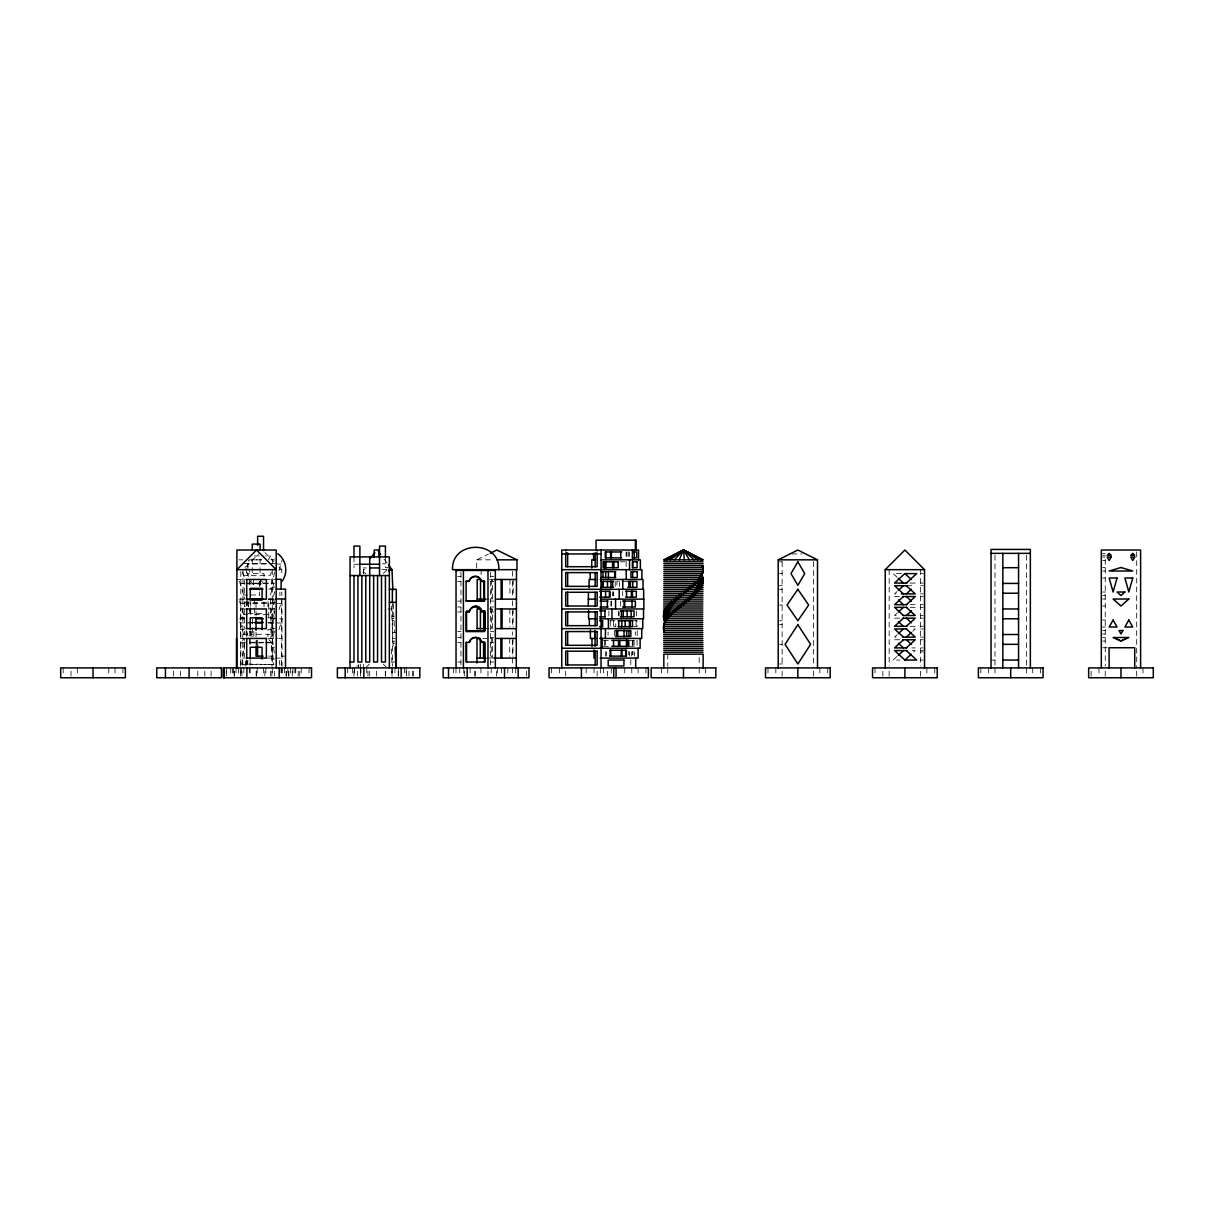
<?xml version="1.0" encoding="UTF-8"?>
<svg xmlns="http://www.w3.org/2000/svg" width="1214" height="1214" viewBox="0 0 1214 1214"><rect width="100%" height="100%" fill="white"/><g stroke="black" fill="none" stroke-linecap="round" stroke-linejoin="round"><path stroke-width="0.75" stroke-dasharray="5 3.75" d="M360.588 667.912L360.695 664.134M363.259 573.448L363.365 569.669L367.053 569.669M358.616 667.988L358.752 664.483M244.378 642.13L240.827 676.107M245.122 666.076L245.85 660.553M247.353 664.058L273.833 664.574L247.353 664.574L247.838 660.431M247.353 664.574L247.838 660.947M246.639 569.624L248.991 560.807M271.375 572.082L270.418 575.315L250.767 575.315L248.824 568.85M274.607 572.082L272.376 583.099M270.418 594.966L273.803 583.661L247.383 583.661M278.992 570.55L282.209 559.836M274.607 591.734L272.376 602.751M274.607 611.386L272.376 622.403M278.992 609.853L282.209 599.139M274.607 631.037L272.376 638.443L274.652 655.499M278.992 629.505L282.209 618.791L268.749 618.791L268.795 599.139M268.446 559.836L270.418 555.906L265.047 555.906M249.249 582.841L251.131 580.717M240.433 666.122L240.433 642.859L244.363 638.443L244.318 658.094M245.577 567.044L258.521 553.948M366.658 666.729L369.314 664.119M383.29 573.418L387.281 569.669M897.085 591.552L894.551 593.874L899.604 593.874M897.085 613.161L894.551 615.498L899.604 615.498M897.085 634.785L894.551 637.107L899.604 637.107M912.685 631.295L915.235 628.958L910.181 628.958M896.979 656.501L893.094 660.052L899.832 660.052M913.778 651.903L915.235 650.567L910.181 650.567M275.092 586.908L269.326 588.79M476.707 568.031L476.707 559.836L488.453 554.1M391.925 616.545L393.897 616.469M392.016 618.518L393.973 618.442M392.092 620.475L394.049 620.4M392.926 641.296L394.884 641.204M393.002 643.253L394.96 643.177M1102.631 553.508L1105.241 553.508M791.953 553.948L802.059 553.948M1102.631 555.268L1105.241 555.268M254.333 555.906L263.271 555.906M1102.631 557.014L1105.241 557.014M261.465 559.836L248.794 559.851L248.794 563.478M238.976 559.836L242.739 559.836M252.133 559.836L261.526 559.836M270.919 559.836L274.683 559.836M476.707 559.836L493.734 559.836M1102.631 560.519L1105.241 560.519M620.111 561.809L627.137 561.809M779.509 561.809L782.135 561.809M275.35 563.463L243.984 563.463L245.122 567.242M382.471 563.766L385.43 563.766M266.245 564.009L247.383 564.009L248.339 567.242M277.02 564.009L280.95 564.009M353.987 564.252L359.875 564.252M1102.631 567.515L1105.241 567.515M389.36 567.697L385.43 567.697L385.43 556.892M363.153 567.94L366.431 567.94M279.918 569.669L281.815 569.669L281.815 576.21M381.849 569.669L389.239 569.669M1102.631 571.02L1105.241 571.02M779.509 573.6L782.135 573.6M901.516 573.6L893.094 573.6L896.979 577.151M920.607 573.6L923.232 573.6M243.619 575.315L247.55 575.315M457.678 576.544L460.956 576.544M490.426 576.544L493.703 576.544M1102.631 578.016L1105.241 578.016M236.897 579.488L244.606 579.488M264.864 579.488L276.306 579.488M489.621 579.488L492.611 579.488L492.611 599.139L485.964 599.139M457.678 581.46L460.956 581.46M490.426 581.46L493.703 581.46M627.016 581.46L616.909 581.46L616.909 587.348M245.835 583.099L275.35 583.099M910.181 583.069L915.235 583.069L912.64 580.702M920.607 583.069L923.232 583.069M240.22 583.661L244.151 583.661M248.293 583.904L264.015 583.904L260.631 580.095M779.509 585.376L782.135 585.376M906.812 585.725L915.235 585.725M920.607 585.725L923.232 585.725M268.673 589.124L274.546 589.124M779.509 589.306L782.135 589.306M1102.631 592.022L1105.241 592.022M920.607 593.874L923.232 593.874M243.619 594.966L247.55 594.966M250.767 594.966L259.69 594.966M1102.631 595.513L1105.241 595.513M899.604 596.529L894.551 596.529L897.085 598.866M920.607 596.529L923.232 596.529M268.673 598.942L274.288 598.942M238.976 599.139L244.606 599.139M268.4 599.139L276.306 599.139M1102.631 599.018L1105.241 599.018M457.678 601.097L460.956 601.097M490.426 601.097L493.703 601.097M275.35 602.751L243.984 602.751L245.122 606.545M277.02 603.312L280.95 603.312M240.22 603.312L244.151 603.312M910.181 604.693L915.235 604.693L912.685 602.356M920.607 604.693L923.232 604.693M779.509 605.027L782.135 605.027M1102.631 606.014L1105.241 606.014M457.678 607L460.956 607M490.426 607L493.703 607M910.181 607.349L915.235 607.349M920.607 607.349L923.232 607.349M244.135 608.958L240.433 608.958L240.433 638.443M268.173 608.958L271.875 608.958L271.875 638.443M272.27 608.958L274.88 608.958M387.949 608.958L396.295 608.958M489.53 608.958L492.505 608.958L492.505 628.609L485.858 628.609M457.678 611.917L460.956 611.917M490.426 611.917L493.703 611.917M247.99 613.389L264.318 613.389M243.619 614.603L247.55 614.603M920.607 615.498L923.232 615.498M240.433 617.805L244.363 617.805M267.945 617.805L271.875 617.805M899.604 618.154L894.551 618.154L897.085 620.475M920.607 618.154L923.232 618.154M244.606 618.791L238.976 618.791L244.333 636.652L244.363 631.28M1102.631 620.02L1105.241 620.02M609.959 620.749L615.786 620.749L615.786 626.652L609.959 626.652M632.752 620.749L637.047 620.749L637.047 626.652L630.961 626.652M779.509 620.749L782.135 620.749M248.794 622.403L254.242 622.403M267.96 622.403L275.35 622.403M240.22 622.964L244.151 622.964M247.383 622.964L253.043 622.964M268.142 622.964L273.803 622.964L270.418 634.254L250.767 634.254L249.796 631.037M277.02 622.964L280.95 622.964M779.509 624.679L782.135 624.679M910.181 626.303L915.235 626.303M920.607 626.303L923.232 626.303M1102.631 627.016L1105.241 627.016M272.27 628.609L274.88 628.609M920.607 628.958L923.232 628.958M240.433 629.596L244.363 629.596M271.875 629.596L267.945 629.596L267.945 636.652M1102.631 630.521L1105.241 630.521M457.678 631.568L460.956 631.568M490.426 631.568L493.703 631.568M392.365 632.54L396.295 632.54M1102.631 634.012L1105.241 634.012M243.619 634.254L247.55 634.254M920.607 637.107L923.232 637.107M457.678 637.456L460.956 637.456M490.426 637.456L493.703 637.456M1102.631 637.517L1105.241 637.517M240.251 638.443L245.926 638.443M268.173 638.443L277.672 638.443M278.886 638.443L282.058 638.443M392.365 638.443L394.99 638.443M482.717 638.443L492.368 638.443L492.368 658.094M899.604 639.763L894.551 639.763L897.085 642.1M920.607 639.763L923.232 639.763M603.373 640.4L610.126 640.4M628.26 640.4L637.077 640.4L637.077 646.303L628.26 646.303M1102.631 641.022L1105.241 641.022M250.251 642.297L263.408 642.297M265.289 642.297L270.934 642.297L273.833 664.574M457.678 642.373L460.956 642.373M490.426 642.373L493.703 642.373M240.433 642.859L247.838 642.859M249.674 642.859L271.875 642.859L271.875 666.122M779.509 644.331L782.135 644.331M603.373 646.303L610.126 646.303M271.875 647.274L274.501 647.274M1102.631 647.745L1107.214 647.745M911.866 647.912L915.235 647.912M920.607 647.912L923.232 647.912M920.607 650.567L923.232 650.567M920.607 651.903L923.232 651.903M268.537 656.121L273.909 656.121M281.587 656.121L285.518 656.121M242.754 658.094L243.71 658.094M266.473 658.094L282.058 658.094M485.721 658.094L493.84 658.094M271.875 659.065L274.501 659.065M920.607 660.052L923.232 660.052M991.049 660.052L994.979 660.052M392.365 662.025L396.295 662.025M457.678 662.025L460.956 662.025M490.426 662.025L493.703 662.025M779.509 663.982L782.135 663.982M356.734 665.955L358.691 666.031M241.449 664.058L245.319 664.574M363.365 571.627L366.021 574.161M383.29 664.119L385.946 666.729M250.388 581.172L254.728 585.527M264.986 552.628L274.045 561.809M279.22 567.044L281.815 569.669M268.931 639.55L271.875 642.859M384.094 559.077L387.494 563.615M245.592 568.805L247.732 575.922M242.648 572.082L244.333 577.697M248.339 606.545L247.383 603.312L273.803 603.312L270.418 614.603L250.767 614.603L248.824 608.153M239.507 581.278L244.333 597.349M239.507 600.93L244.333 617M246.579 631.037L248.263 636.652M247.11 572.659L247.595 575.694M279.235 660.431L279.994 666.076M393.382 603.677L394.55 632.661M391.515 606.044L393.139 646.759M391.485 649.02L391.97 666.031M1142.981 667.912L1142.981 676.107M1136.683 551.884L1136.683 667.912M1136.683 671.19L1136.683 677.746M1105.241 559.411L1105.241 666.076M1105.241 671.19L1105.241 677.746M1098.958 667.912L1098.958 676.107M1091.098 671.19L1091.098 676.107M1040.58 667.912L1040.58 676.107M1032.719 667.912L1032.719 676.107M1026.422 555.147L1026.422 666.349M1026.422 667.912L1026.422 676.107M994.979 555.147L994.979 666.349M994.979 667.912L994.979 676.107M988.697 667.912L988.697 676.107M980.836 667.912L980.836 676.107M934.75 667.912L934.75 676.107M926.889 667.912L926.889 676.107M920.607 569.669L920.607 666.031M920.607 671.19L920.607 677.746M889.164 569.669L889.164 666.031M889.164 671.19L889.164 677.746M882.881 671.19L882.881 676.107M875.021 667.912L875.021 676.107M827.72 667.912L827.72 676.107M819.86 667.912L819.86 676.107M813.577 561.733L813.577 666.016M813.577 671.19L813.577 677.746M782.135 561.733L782.135 666.016M782.135 671.19L782.135 677.746M775.837 667.912L775.837 676.107M767.976 667.912L767.976 676.107M705.486 667.912L705.486 676.107M699.203 657.593L699.203 666.198M699.203 667.912L699.203 676.107M667.761 654.164L667.761 666.198M667.761 667.912L667.761 676.107M661.478 667.912L661.478 676.107M645.924 667.912L645.924 676.107M638.063 667.912L638.063 676.107M637.213 630.582L637.213 636.47M636.531 610.93L636.531 616.818M636.09 620.43L636.09 626.97M635.317 631.887L635.317 635.165M634.512 651.706L634.512 656.121M634.103 640.082L634.103 646.622M632.995 640.4L632.995 646.303M632.98 651.539L632.98 654.816M632.585 651.539L632.585 654.816M632.327 640.4L632.327 646.303M631.781 667.912L631.781 676.107M631.69 651.706L631.69 656.121M630.794 659.733L630.794 666.274M629.641 651.706L629.641 656.121M629.383 551.975L629.383 556.391M628.746 651.539L628.746 654.816M628.306 551.657L628.306 556.558M626.894 551.975L626.894 556.391M626.166 561.475L626.166 568.031M626.121 551.975L626.121 556.391M624.74 667.912L624.74 676.107M622.691 591.279L622.691 595.695M620.642 601.097L620.642 607M619.443 581.46L619.443 587.348M619.14 612.235L619.14 615.513M618.503 610.93L618.503 616.818M615.21 581.46L615.21 587.348M614.436 630.582L614.436 636.47M613.692 592.584L613.692 595.862M613.404 620.749L613.404 626.652M613.04 591.279L613.04 595.695M612.903 592.584L612.903 595.862M611.477 601.097L611.477 607M611.279 667.912L611.279 676.107M610.915 601.097L610.915 607M610.308 620.43L610.308 626.97M608.882 610.93L608.882 616.818M608.077 631.887L608.077 635.165M607.379 671.19L607.379 676.107M606.332 651.706L606.332 656.121M605.695 651.706L605.695 656.121M605.634 640.082L605.634 646.622M604.648 640.4L604.648 646.303M603.419 667.912L603.419 676.107M600.338 667.912L600.338 676.107M597.136 671.19L597.136 676.107M594.041 667.912L594.041 676.107M586.18 667.912L586.18 676.107M565.694 671.19L565.694 676.107M559.396 667.912L559.396 676.107M551.535 667.912L551.535 676.107M526.512 671.19L526.512 676.107M515.722 667.912L515.722 676.107M513.203 579.488L513.203 595.558M513.112 608.958L513.112 626.834M512.976 638.443L512.976 656.304M512.566 571.293L512.566 576.21M512.566 581.278L512.566 595.558M512.445 600.778L512.445 607.319M512.46 610.748L512.46 626.834M512.338 631.887L512.338 635.165M512.338 640.218L512.338 656.304M512.369 658.094L512.369 666.274M512.369 667.912L512.369 676.107M509.941 579.488L509.941 595.558M509.834 608.958L509.834 626.834M509.713 638.443L509.713 656.304M507.862 667.912L507.786 676.107M501.579 667.912L501.579 676.107M497.467 667.912L497.467 676.107M496.647 671.19L496.647 676.107M491.549 579.488L491.549 599.139M491.442 608.958L491.442 628.609M491.306 638.443L491.306 658.094M491.184 667.912L491.184 676.107M490.426 572.325L490.426 666.046M487.967 671.19L487.967 676.107M481.123 569.669L481.123 574.571M480.926 667.912L480.926 676.107M475.463 671.19L475.463 676.107M474.644 671.19L474.644 676.107M470.137 667.912L470.137 676.107M464.309 671.19L464.309 676.107M463.839 667.912L463.839 676.107M460.956 572.325L460.956 666.046M459.742 667.912L459.742 676.107M455.978 667.912L455.978 676.107M453.444 667.912L453.444 676.107M413.64 671.19L413.64 676.107M412.365 671.19L412.365 676.107M408.981 671.19L408.981 676.107M406.523 671.19L406.523 676.107M406.174 667.912L406.174 676.107M404.505 667.912L404.505 676.107M398.662 671.19L398.662 676.107M398.313 667.912L398.313 676.107M398.222 671.19L398.222 676.107M394.975 667.912L394.975 676.107M392.365 602.341L392.365 666.076M392.365 667.912L392.365 676.107M392.016 671.19L392.016 677.746M391.712 667.912L391.712 676.107M385.43 671.19L385.43 677.746M385.324 671.19L385.324 676.107M376.644 671.19L376.644 676.107M369.709 671.19L369.709 676.107M367.963 671.19L367.963 676.107M366.78 667.912L366.78 676.107M363.365 569.669L363.365 573.448M363.365 664.134L363.365 667.912M360.922 667.912L360.922 676.107M360.588 671.19L360.588 677.746M360.497 667.912L360.497 676.107M357.629 671.19L357.629 676.107M354.64 667.912L354.64 676.107M354.291 667.912L354.291 676.107M353.987 556.892L353.987 567.94M353.987 671.19L353.987 677.746M352.637 667.912L352.637 676.107M347.69 667.912L347.69 676.107M309.069 667.912L309.069 676.107M301.209 667.912L301.209 676.107M299.737 671.19L299.737 676.107M298.204 671.19L298.204 676.107M295.73 667.912L295.73 676.107M294.926 667.912L294.926 676.107M292.908 667.912L292.908 676.107M292.271 671.19L292.271 676.107M290.465 667.912L290.465 676.107M288.886 671.19L288.886 676.107M288.492 671.19L288.492 676.107M287.87 667.912L287.885 676.107M286.413 671.19L286.413 676.107M286.018 671.19L286.018 677.746M284.41 667.912L284.41 676.107M282.604 667.912L282.604 676.107M281.952 600.93L282.058 666.274M281.815 591.992L281.815 595.558M281.587 598.942L281.587 666.046M281.587 667.912L281.587 676.107M281.071 667.912L281.071 676.107M279.918 591.992L279.918 595.558M274.546 671.19L274.546 676.107M274.091 599.139L274.091 618.791M273.104 618.791L273.104 638.443M272.376 559.836L272.376 563.478M272.27 569.669L272.27 666.031M272.27 667.912L272.27 676.107M271.875 671.19L271.875 677.746M271.268 579.29L271.268 589.124M270.965 618.791L270.965 638.443M270.403 599.139L270.403 618.791M270.525 671.19L270.525 676.107M267.945 601.598L267.945 607.121M265.866 667.912L265.866 676.107M264.834 671.19L264.834 676.107M264.015 576.544L264.015 573.6L248.293 573.6L248.293 576.544M264.015 601.81L264.015 607.167M263.484 667.912L263.484 676.107M260.464 579.29L260.464 585.846M260.084 558.85L260.084 573.6M259.948 581.278L259.948 586.635M259.326 581.278L259.326 590.201M259.326 591.992L259.326 595.558M257.55 640.218L257.55 645.59M257.186 667.912L257.186 676.107M256.549 671.19L256.549 676.107M256.336 640.218L256.336 645.59M256.154 671.19L256.154 676.107M256.033 602.63L256.033 615.544M256.033 632.145L256.033 645.059M254.409 599.139L254.409 606.287M254.409 608.077L254.409 615.21M253.847 631.295L253.847 636.652M253.589 579.29L253.589 585.846M252.512 618.791L252.512 625.938M252.512 627.714L252.512 636.652M252.224 558.85L252.224 573.6M251.708 631.295L251.708 636.652M250.721 602.705L250.721 606.287M250.721 608.077L250.721 615.21M250.145 598.942L250.145 615.726M250.145 630.627L250.145 645.544M250.145 660.462L250.145 666.046M250.145 667.912L250.145 676.107M250.038 631.295L250.038 636.652M249.659 579.29L249.659 585.846M249.689 638.443L249.689 645.59M249.325 667.912L249.325 676.107M248.293 601.81L248.293 607.167M247.808 599.139L247.808 606.287M246.776 600.93L246.776 606.287M246.7 631.295L246.7 636.652M246.685 659.733L246.685 666.274M246.214 600.793L246.214 606.393M246.214 630.627L246.214 636.227M246.214 660.462L246.214 666.046M244.318 579.488L244.318 599.139M244.363 601.598L244.363 607.121M244.318 608.958L244.318 628.609M243.862 667.912L243.741 676.107M242.997 569.669L242.997 599.139M242.861 599.139L242.754 666.274M241.92 671.19L241.92 676.107M240.827 571.551L240.827 666.031M240.433 671.19L240.433 677.746M240.402 667.912L240.402 676.107M238.581 667.912L238.581 676.107M236.002 667.912L236.002 676.107M234.545 671.19L234.545 676.107M234.15 671.19L234.15 677.746M233.528 667.912L233.528 676.107M232.542 667.912L232.496 676.107M230.721 667.912L230.721 676.107M226.684 667.912L226.684 676.107M226.29 671.19L226.29 676.107M211.099 671.19L211.099 676.107M204.817 671.19L204.817 677.746M197.776 671.19L197.776 676.107M180.416 671.19L180.416 676.107M173.374 671.19L173.374 677.746M122.902 667.912L122.902 676.107M115.042 667.912L115.042 676.107M108.759 667.912L108.759 676.107M77.317 667.912L77.317 676.107M71.019 671.19L71.019 676.107M63.158 667.912L63.158 676.107"/><path stroke-width="1.5" d="M389.239 571.627L389.239 569.669L392.016 569.669L392.835 590.019M664.104 618.791L664.104 620.749L663.663 616.818L667.533 618.791L667.715 614.861M663.709 624.679L663.663 626.652L663.709 624.679L702.8 624.679M685.531 601.097L676.077 608.958C685.364 601.036 698.035 592.781 699.173 579.488L702.815 581.46L703.103 579.488L663.815 579.488M663.83 573.6L702.572 573.6L702.845 571.627M691.434 595.209L691.115 597.167L693.467 595.209L693.467 597.167M702.8 616.818L663.497 616.818L663.861 614.861L667.427 616.818M663.861 624.679L665.044 620.749L665.044 622.721M702.405 573.6L701.798 575.557L701.798 573.6M668.838 610.93L667.594 614.861L664.392 612.888L663.709 614.861L663.709 612.888M679.203 559.836L683.512 550.018L703.149 559.836L663.8 559.836M689.613 597.167L688.717 601.097M701.631 575.557L700.706 577.53L700.706 575.557M282.179 581.172C288.34 572.644 286.337 559.942 277.839 553.721M665.226 620.749L666.243 618.791L666.243 620.749M666.365 607L666.365 608.958L668.732 610.93L672.404 605.027M669.597 603.07L669.597 605.027L671.661 603.07L672.328 605.027L678.641 597.167L671.524 603.07L671.524 601.097M700.569 577.53L699.34 579.488L699.34 577.53M666.41 618.791L667.715 616.818L667.715 618.791M687.625 599.139L683.543 603.07L683.603 605.027M667.837 616.818L669.415 614.861L669.415 616.818M679.537 595.209L679.537 597.167L688.808 589.306L685.758 591.279L687.716 589.306L691.252 587.348L688.915 589.306L688.915 587.348M370.133 558.44L374.898 552.825M674.392 559.836L683.512 550.018L702.678 559.836M669.551 614.861L671.388 612.888L671.388 614.861M677.503 608.958L679.415 607M885.234 667.912L885.234 569.669L904.885 550.018L924.537 569.669L924.537 667.912M677.579 599.139L679.567 597.167M695.637 583.418L693.634 585.376L693.634 583.418M679.537 597.167L683.634 593.236L681.585 595.209M671.494 612.888L675.91 608.958L675.91 610.93M906.342 583.069L916.676 573.6L904.885 573.6L894.551 583.069L906.812 583.069M898.36 590.383L903.444 585.725M903.444 596.529L894.551 604.693L906.812 604.693M906.342 593.874L911.426 589.215M898.36 612.008L903.444 607.349M906.342 604.693L915.235 596.529L902.973 596.529M903.444 618.154L894.551 626.303L906.812 626.303M906.342 615.498L911.426 610.839M898.36 633.617L903.444 628.958M906.342 626.303L915.235 618.154L902.973 618.154M903.444 639.763L894.551 647.912L906.812 647.912M906.342 637.107L911.426 632.448M898.269 655.317L903.444 650.567M906.342 647.912L915.235 639.763L902.973 639.763M906.812 650.567L894.551 650.567L904.885 660.052L911.244 654.225M683.528 603.07L681.054 605.027L681.024 607M670.204 559.836L683.512 550.018L702.269 559.836M679.172 552.962L683.512 550.018L700.918 559.836M681.449 605.027L678.52 607L678.474 608.958M666.911 559.836L683.512 550.018L692.557 555.375M674.013 555.375L683.512 550.018L697.959 559.836M677.366 608.958L673.664 610.93L673.542 612.888M664.756 559.836L683.512 550.018L687.943 553.281M689.749 587.348L693.528 585.376L691.343 587.348L691.343 585.376M664.331 559.836L683.512 550.018L694.029 559.836M1127.852 637.517L1120.962 641.022L1113.101 637.517L1128.823 637.517L1120.962 641.022L1114.088 637.517M663.876 559.836L683.512 550.018L689.37 559.836M778.204 667.912L778.204 559.836L797.856 550.018L817.508 559.836L817.508 667.912M490.137 553.281L496.845 550.018L516.982 559.836L516.982 569.669L452.503 569.669C451.38 539.881 500.016 539.881 498.878 569.669M694.651 582.766L697.473 581.46L695.698 583.418L695.698 581.46M475.767 637.456L474.371 637.608A6.298 6.298 0 0 0 469.621 642.373L466.1 642.373L466.1 662.025L484.826 662.025L484.826 642.373L481.457 642.373A6.298 6.298 0 0 0 476.723 637.608M390.058 569.745L392.016 569.669L388.617 565.132M621.72 551.975L605.225 551.975L605.225 557.879L621.72 557.879M633.465 551.975L636.697 551.975L636.697 557.879L633.465 557.879M991.049 553.356L1030.352 553.356M561.763 553.948L601.067 553.948M496.845 559.836L516.982 559.836M595.528 559.836L591.749 559.836L591.749 568.031M600.96 559.836L640.355 559.836L640.355 569.669M778.204 559.836L817.508 559.836M663.8 561.809L703.088 561.809M663.83 563.766L703.118 563.766M359.875 564.252L379.527 564.252M663.83 565.739L703.118 565.739M663.83 567.697L703.103 567.697L703.103 569.669L663.83 569.669M1002.84 567.697L1018.561 567.697M369.709 567.94L379.527 567.94M561.763 569.669L641.918 569.669L641.918 579.488M885.234 569.669L924.537 569.669M456.039 570.443L495.342 570.443M601.006 571.627L615.589 571.627M663.83 571.627L703.012 571.627L703.012 569.669L703.012 571.627M350.057 575.557L389.36 575.557M663.83 575.557L702.178 575.557L701.449 573.6L701.449 575.557M601.006 577.53L615.589 577.53M663.83 577.53L702.876 577.53L702.936 579.488L700.311 578.183M246.154 579.488L266.367 579.488L266.367 599.139L246.154 599.139M276.185 579.29L281.102 579.29L281.102 589.124M494.128 579.488L516.496 579.488M595.604 579.488L589.094 579.488L589.094 587.682M600.323 579.488L643.025 579.488L643.025 589.306M466.1 581.46L469.165 581.46A6.298 6.298 0 0 1 475.311 576.544L476.723 576.696A6.298 6.298 0 0 1 481.457 581.46L484.523 581.46M600.884 581.46L613.525 581.46M627.866 581.46L636.94 581.46L636.94 587.348L627.866 587.348M663.815 581.46L703.103 581.46L703.103 579.488M663.785 583.418L703.073 583.418L702.967 581.46L702.345 583.418L699.067 581.46M1002.84 583.418L1018.561 583.418M663.785 585.376L703.073 585.376M906.812 585.725L894.551 585.725L903.444 593.874M600.884 587.348L613.525 587.348M663.755 587.348L703.043 587.348M249.963 589.124L263.059 589.124M276.155 589.124L285.518 589.124L285.518 667.912M389.421 589.306L396.295 589.306L396.295 667.912M561.763 589.306L643.663 589.306L643.663 599.139M663.755 589.306L703.043 589.306M599.625 591.279L609.974 591.279L609.974 597.167L599.625 597.167M625.65 591.279L636.333 591.279L636.333 597.167L625.65 597.167M663.709 591.279L702.997 591.279M663.709 593.236L702.997 593.236M1002.84 593.236L1018.561 593.236M901.289 593.874L915.235 593.874L906.342 585.725M663.663 595.209L702.952 595.209M663.663 597.167L702.952 597.167M249.492 598.942L263.059 598.942M275.684 598.942L285.518 598.942M477.072 599.139L485.6 599.139M496.723 599.139L516.496 599.139M588.274 599.139L595.679 599.139M601.006 599.139L643.845 599.139L643.845 608.958L561.763 608.958M663.618 599.139L702.906 599.139M466.1 600.824L484.523 600.824M599.989 601.097L608.062 601.097M622.524 601.097L635.362 601.097L635.362 607L622.524 607M663.618 601.097L702.906 601.097M389.421 602.341L396.295 602.341M663.572 603.07L702.876 603.07M663.572 605.027L702.876 605.027M599.989 607L608.062 607M663.542 607L702.83 607M906.812 607.349L894.551 607.349L903.444 615.498M245.987 608.958L266.367 608.958L266.367 628.609L246.154 628.609M496.723 608.958L516.39 608.958M663.542 608.958L702.83 608.958M1002.84 608.958L1018.561 608.958M599.534 610.93L605.27 610.93M620.308 610.93L634.057 610.93L634.057 616.818L620.308 616.818M663.512 610.93L702.815 610.93M663.512 612.888L702.815 612.888M702.8 614.861L663.497 614.861L663.497 616.818M902.973 615.498L915.235 615.498L906.342 607.349M599.534 616.818L605.27 616.818M255.896 618.791L263.408 618.791M596.271 618.791L588.578 618.791L588.578 610.596M599.731 618.791L643.541 618.791L643.541 608.958M663.618 616.818L663.618 618.791L702.785 618.791M1002.84 618.791L1018.561 618.791M599.625 620.749L602.675 620.749L602.675 626.652L599.625 626.652M618.047 620.749L632.464 620.749L632.464 626.652L618.047 626.652M664.286 620.749L702.785 620.749M255.061 622.403L263.317 622.403M702.8 622.721L664.225 622.721L664.225 624.679M254.925 622.964L262.482 622.964M702.815 628.609L663.512 628.609L663.512 626.652L702.815 626.652M476.965 628.609L485.494 628.609M496.617 628.609L516.39 628.609L516.496 569.669M561.763 628.609L642.767 628.609L642.767 618.791M906.812 628.958L894.551 628.958L903.444 637.107M615.802 630.582L630.84 630.582L630.84 636.47L615.802 636.47M663.542 630.582L702.845 630.582M663.542 632.54L702.845 632.54M663.572 634.512L702.876 634.512M1002.84 634.512L1018.561 634.512M663.572 636.47L702.876 636.47M902.973 637.107L915.235 637.107L906.342 628.958M245.865 638.443L266.443 638.443M476.965 638.443L480.274 638.443L480.274 658.094M496.617 638.443L516.269 638.443M596.028 638.443L590.383 638.443L590.383 630.248M599.777 638.443L641.736 638.443L641.736 628.609M663.618 638.443L702.906 638.443M611.81 640.4L628.731 640.4L628.731 646.303L611.81 646.303M663.618 640.4L702.906 640.4M663.663 642.373L702.952 642.373M663.663 644.331L702.952 644.331M1002.84 644.331L1018.561 644.331M663.694 646.303L702.997 646.303M561.763 648.261L640.127 648.261L640.127 638.443M663.694 648.261L702.997 648.261M609.807 650.234L626.409 650.234L626.409 656.121L609.807 656.121M663.739 650.234L703.043 650.234M663.739 652.191L703.043 652.191M263.18 656.121L256.033 656.121L256.033 646.895M246.154 658.094L266.367 658.094L266.367 638.443M476.996 658.094L485.524 658.094M493.84 658.094L516.299 658.094M600.141 658.094L638.109 658.094L638.109 648.261M904.885 660.052L916.676 660.052L906.342 650.567M1002.84 660.052L1018.561 660.052M350.057 662.025L353.987 662.025L353.987 575.557M699.947 576.21L702.724 577.53L702.876 579.488M663.8 618.791L666.532 620.096M698.703 583.418L701.586 585.376L701.738 587.348M904.885 573.6L911.35 579.518M898.269 578.334L903.444 583.069M906.342 596.529L911.426 601.188M898.36 600.035L903.444 604.693M906.342 618.154L911.426 622.812M898.36 621.644L903.444 626.303M906.342 639.763L911.426 644.422M898.36 643.253L903.444 647.912M378.419 551.52L380.68 554.54M702.147 565.739L703.103 569.669M664.331 630.582L663.679 628.609L663.679 630.582M702.724 577.53L702.329 575.557L702.329 577.53M663.512 626.652L663.815 628.609M693.133 593.236L693.391 595.209L700.63 587.348L700.63 589.306M683.512 550.018L684.317 559.836M673.755 601.097L673.861 603.07L673.77 599.139M395.127 647.138L395.946 667.912M263.529 550.549L263.529 536.254L257.626 536.269L257.641 545.192M1140.614 667.912L1140.614 550.018L1101.31 550.018L1101.31 667.912M1134.726 667.912L1134.726 647.745L1109.05 647.745L1109.171 667.912M1120.962 667.912L1120.962 677.746M1030.352 667.912L1030.352 549.426L991.049 549.426L991.049 667.912M1018.561 553.356L1018.561 667.912M1010.701 667.912L1010.701 677.746M1002.84 553.356L1002.84 667.912M904.885 667.912L904.885 677.746M797.856 667.912L797.856 677.746M703.134 667.912L703.134 654.164L663.83 654.164L663.83 667.912M702.876 565.739L702.876 567.697M702.572 571.627L702.572 573.6M702.511 585.376L702.511 583.418L700.493 587.348L698.065 585.376L698.065 587.348M699.067 583.418L699.173 579.488L697.655 581.46L697.655 579.488M699.203 591.279L699.203 589.306L697.185 587.348L697.185 589.306M697.519 593.236L696.047 589.306L696.047 591.279M695.592 595.209L694.681 591.279L694.681 593.236M691.191 599.139L691.191 597.167L686.183 601.097L686.107 603.07M686.35 589.306L686.35 591.279L683.725 593.236L683.725 591.279M683.482 667.912L683.482 677.746M681.145 593.236L681.145 595.209L678.596 597.167L678.596 595.209M676.152 597.167L675.667 601.097L675.667 599.139M670.917 605.027L670.917 607L669.703 605.027L665.12 610.93L665.12 608.958M669.733 607L669.733 608.958L667.852 605.027M668.732 608.958L668.732 610.93M668.034 610.93L668.034 612.888L665.257 610.93L664.24 612.888L664.24 610.93M667.594 612.888L667.533 618.791M664.195 630.582L664.195 632.54M638.534 559.836L638.534 550.018L561.763 550.018L561.763 667.912M636.045 550.018L636.045 540.184L596.059 540.184L596.059 550.018M635.711 658.094L635.711 667.912M635.362 540.184L635.362 550.018M634.239 551.975L634.239 557.879M632.782 561.809L632.782 567.697M632.737 581.46L632.737 587.348M632.706 571.627L632.706 577.53M632.479 591.279L632.479 597.167M632.388 550.018L632.388 559.836M631.948 601.097L632.115 607M631.386 591.279L631.386 597.167M631.143 610.93L631.143 616.818M630.385 581.46L630.385 587.348M630.081 620.749L630.081 626.652M629.535 559.836L629.535 569.669M629.429 620.749L629.429 626.652M628.958 630.582L628.958 636.47M628.852 581.46L628.852 587.348M627.456 640.4L627.456 646.303M627.183 610.93L627.183 616.818M626.667 630.582L626.667 636.47M626.545 591.279L626.545 597.167M626.47 640.082L626.47 646.622M626.242 569.669L626.242 579.488M625.771 650.234L625.771 656.121M625.134 620.749L625.134 626.652M624.724 601.097L624.724 607M624.057 601.097L624.057 607M624.026 630.248L624.026 636.804M623.222 610.93L623.222 616.818M622.782 579.488L622.782 589.306M621.932 650.234L621.932 656.121M621.796 620.43L621.796 626.97M621.431 610.93L621.431 616.818M621.28 650.234L621.28 656.121M620.749 551.975L620.749 557.879M619.838 640.4L619.838 646.303M619.201 589.306L619.201 599.139M618.715 620.749L618.715 626.652M618.563 640.4L618.563 646.303M617.683 630.582L617.683 636.47M616.317 630.582L616.317 636.47M616.059 667.912L616.059 677.746M615.574 599.139L615.574 608.958M615.422 571.627L615.422 577.53M614.724 571.627L614.724 577.53M613.92 561.809L613.92 567.697M613.738 667.912L613.738 677.746M613.556 640.4L613.556 646.303M612.569 561.809L612.569 567.697M612.675 581.46L612.675 587.348M611.947 608.958L611.947 618.791M611.37 551.975L611.37 557.879M611.006 581.127L611.006 587.682M610.824 650.234L610.824 656.121M610.596 551.975L610.596 557.879M610.187 650.234L610.187 656.121M609.413 591.279L609.413 597.167M608.411 571.293L608.411 577.849M608.396 618.791L608.396 628.609M607.47 581.46L607.47 587.348M607.379 601.097L607.379 607M605.983 551.975L605.983 557.879M605.953 561.475L605.953 568.031M605.68 571.627L605.68 577.53M605.574 591.279L605.574 597.167M605.422 628.609L605.422 638.443M604.936 610.93L604.936 616.818M604.435 561.809L604.435 567.697M604.056 561.809L604.056 567.697M603.267 581.46L603.267 587.348M602.963 571.627L602.963 577.53M602.159 638.443L602.159 648.261M602.038 620.749L602.038 626.652M601.734 581.46L601.734 587.348M601.067 550.018L601.067 667.912M600.733 591.279L600.733 597.167M597.136 550.018L597.136 550.989M595.163 566.71L595.163 552.962L597.136 552.962L597.136 566.71L565.694 566.71L565.694 552.962L567.651 552.962L567.651 566.71M595.163 572.613L595.163 586.362M595.163 592.265L595.163 606.014M595.163 611.917L595.163 625.665M595.163 631.568L595.042 646.303M595.163 651.205L595.163 664.969M594.89 630.582L594.89 636.47M594.01 649.9L594.01 658.094M593.57 553.281L593.57 559.836M591.992 638.443L591.992 646.622M590.201 572.932L590.201 579.488M589.336 618.791L589.336 625.331M588.441 592.584L588.274 605.695M581.415 667.912L581.415 677.746M567.651 572.613L567.651 586.362M567.651 592.265L567.651 606.014M567.651 611.917L567.651 625.665M567.651 631.568L567.651 645.317M567.651 651.205L567.651 664.969M565.694 550.018L565.694 550.989M518.181 667.912L518.181 677.746M516.269 628.609L516.299 667.912M504.523 667.912L504.523 677.746M502.186 579.488L502.186 599.139M502.08 608.958L502.08 628.609M501.943 638.443L501.943 658.094M501.109 579.488L501.109 599.139M501.018 608.958L501.018 628.609M500.881 638.443L500.881 658.094M495.342 569.669L495.342 667.912M487.982 569.669L487.982 667.912M484.523 642.373L484.523 662.025M483.779 581.278L483.779 599.139M483.673 610.748L483.673 628.609M483.551 642.009L483.551 658.094M480.516 599.139L480.516 579.488L477.193 579.488L477.223 599.139M480.41 628.609L480.41 608.958L477.072 608.958L477.117 628.609M476.996 638.443L476.996 662.996M467.178 667.912L467.178 677.746M466.555 642.373L466.555 662.025M463.414 569.669L463.414 667.912M456.039 569.669L456.039 667.912M448.512 667.912L448.512 677.746M401.166 667.912L401.166 677.746M392.365 589.306L392.365 602.341M389.36 667.912L389.36 556.892L350.057 556.892L350.057 667.912M385.43 556.892L385.43 546.088L379.527 546.088L379.527 575.557M385.43 575.557L385.43 662.025L381.5 662.025L381.5 575.557M379.102 557.165L379.102 550.018L374.2 550.018L374.2 557.165M377.569 575.557L377.569 662.025L373.639 662.025L373.639 575.557M369.709 556.892L369.709 662.025L365.778 662.025L365.778 575.557M363.836 667.912L363.836 677.746M361.848 575.557L361.848 662.025L357.918 662.025L357.918 575.557M359.875 575.557L359.875 546.088L353.987 546.088L353.987 556.892M345.171 667.912L345.171 677.746M279.205 667.912L279.205 677.746M276.2 667.912L276.2 550.018L236.897 550.018L236.897 667.912M262.057 629.596L262.057 617.805L250.266 617.805L250.266 629.596M262.057 659.065L262.057 647.274L250.266 647.274L250.266 659.065M260.084 549.639L260.084 544.115L252.224 544.115L252.224 549.639M257.55 645.59L257.55 656.304M256.033 617.395L256.033 630.294M246.867 667.912L246.867 677.746M246.715 579.488L246.715 599.139M246.715 608.958L246.715 628.609M246.715 638.443L246.715 658.094M236.502 638.443L236.502 667.912M224.211 667.912L224.211 677.746M223.816 667.912L223.816 677.746M189.096 667.912L189.096 677.746M165.438 667.912L165.438 677.746M93.038 667.912L93.038 677.746M481.912 642.373A6.298 6.298 0 0 0 477.178 637.608L475.311 637.456A6.298 6.298 0 0 0 469.165 642.373M1117.032 578.016L1113.101 592.022L1109.171 578.016L1117.032 578.016M1132.753 578.016L1128.823 592.022L1124.892 578.016L1132.753 578.016M1111.144 557.014L1109.171 560.519L1107.214 557.014L1111.144 557.014M1134.726 557.014L1132.753 560.519L1130.795 557.014L1134.726 557.014M1113.101 620.02L1109.171 627.016L1117.032 627.016L1113.101 620.02M1122.935 630.521L1120.962 634.012L1119.005 630.521L1122.935 630.521M1128.823 620.02L1124.892 627.016L1132.753 627.016L1128.823 620.02M797.856 561.809L790.967 573.6L797.856 585.376L804.73 573.6L797.856 561.809M797.856 624.679L785.079 644.331L797.856 663.982L810.618 644.331L797.856 624.679M797.856 589.306L787.036 605.027L797.856 620.749L808.661 605.027L797.856 589.306M256.549 550.018L236.897 569.669L276.2 569.669L256.549 550.018M1109.171 553.508L1107.214 555.268L1111.144 555.268L1109.171 553.508M1132.753 553.508L1130.795 555.268L1134.726 555.268L1132.753 553.508M1124.892 592.022L1120.962 595.513L1117.032 592.022L1124.892 592.022M1128.823 599.018L1120.962 606.014L1113.101 599.018L1128.823 599.018M1120.962 567.515L1109.171 571.02L1132.753 571.02L1120.962 567.515M475.767 606.135L474.371 606.287A6.298 6.298 0 0 0 469.621 611.052L466.555 611.052L466.555 630.688L484.978 630.688L484.978 611.052L481.912 611.052A6.298 6.298 0 0 0 477.178 606.287L475.767 606.135M618.23 561.809L603.085 561.809L603.085 567.697L618.23 567.697L618.199 561.809M637.107 561.809L632.388 561.809L632.388 567.697L637.107 567.697L637.107 561.809M637.213 571.627L630.946 571.627L630.946 577.53L637.213 577.53L637.213 571.627M597.136 572.613L565.694 572.613L565.694 586.362L597.136 586.362L597.136 572.613M469.165 581.172L466.1 581.172L466.1 601.097L484.523 601.097L484.523 581.172L481.457 581.172A6.298 6.298 0 0 0 476.723 576.422L475.311 576.255A6.298 6.298 0 0 0 469.165 581.172M262.057 588.335L250.266 588.335L250.266 600.126L262.057 600.126L262.057 588.335M597.136 592.265L565.694 592.265L565.694 606.014L597.136 606.014L597.136 592.265M469.165 611.917L466.1 611.917L466.1 631.568L484.523 631.568L484.523 611.917L481.457 611.917A6.298 6.298 0 0 0 476.723 607.152L475.311 607A6.298 6.298 0 0 0 469.165 611.917M597.136 611.917L565.694 611.917L565.694 625.665L597.136 625.665L597.136 611.917M597.136 631.568L565.694 631.568L565.694 645.317L597.136 645.317L597.136 631.568M597.136 651.205L565.694 651.205L565.694 664.969L597.136 664.969L597.136 651.205M623.92 660.052L608.199 660.052L608.199 665.955L623.92 665.955L623.92 660.052M125.361 667.912L60.7 667.912L60.7 677.746L125.361 677.746L125.361 667.912M221.434 667.912L156.758 667.912L156.758 677.746L221.434 677.746L221.434 667.912M311.528 667.912L223.255 667.912L223.255 677.746L311.528 677.746L311.528 667.912M419.832 667.912L337.371 667.912L337.371 677.746L419.832 677.746L419.832 667.912M528.985 667.912L443.125 667.912L443.125 677.746L528.985 677.746L528.985 667.912M648.382 667.912L549.077 667.912L549.077 677.746L648.382 677.746L648.382 667.912M715.82 667.912L651.144 667.912L651.144 677.746L715.82 677.746L715.82 667.912M830.179 667.912L765.518 667.912L765.518 677.746L830.179 677.746L830.179 667.912M937.223 667.912L872.547 667.912L872.547 677.746L937.223 677.746L937.223 667.912M1043.038 667.912L978.378 667.912L978.378 677.746L1043.038 677.746L1043.038 667.912M1153.3 667.912L1088.639 667.912L1088.639 677.746L1153.3 677.746L1153.3 667.912"/></g></svg>
